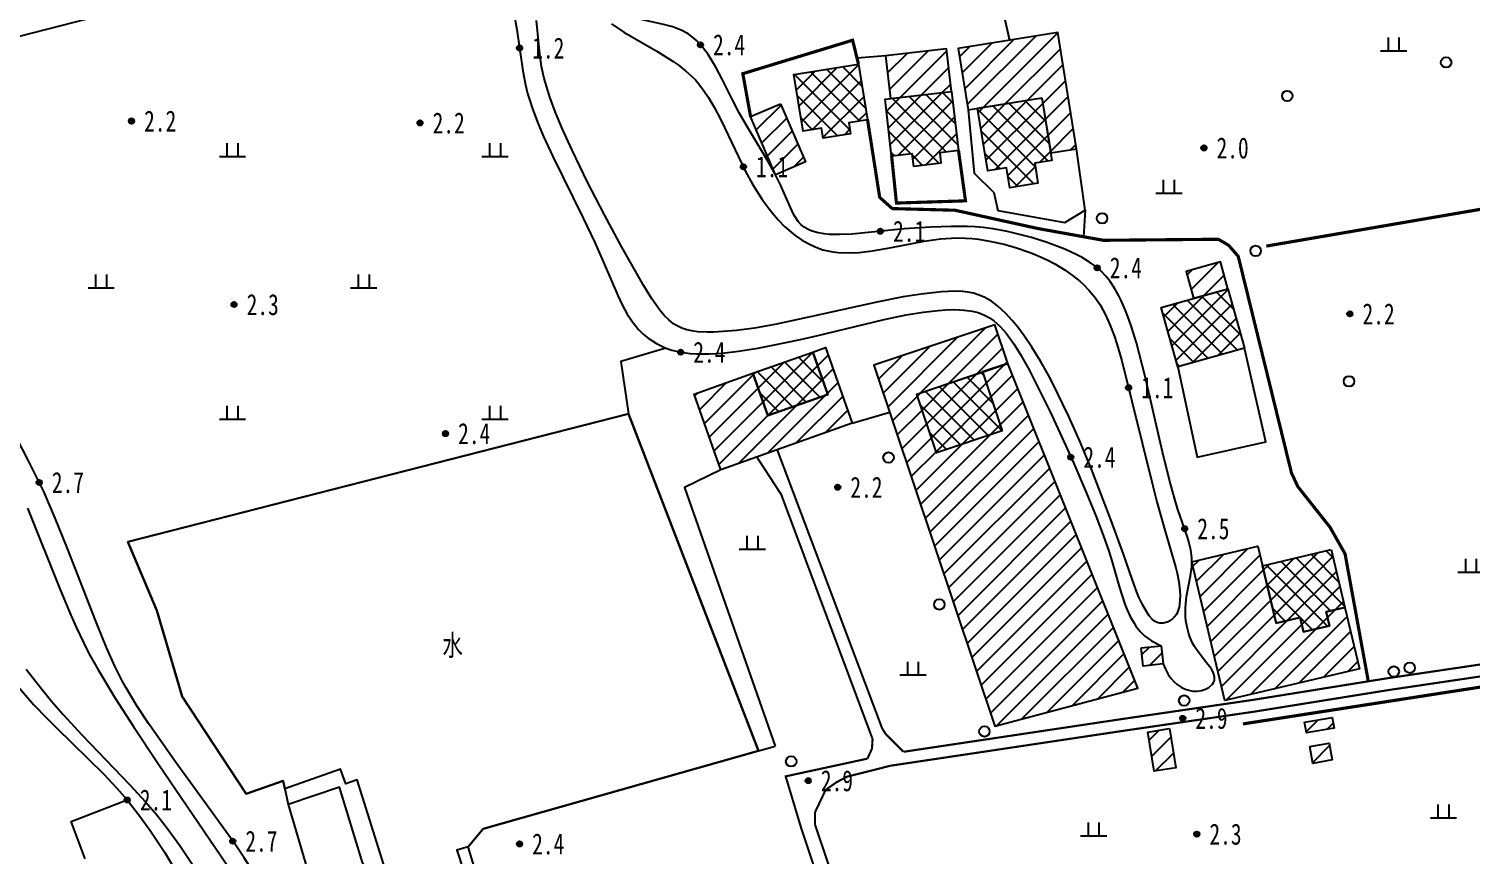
# Model space of a CAD drawing. Header units: metres. Extents: x 494039 to 619385, y 3351420 to 3402703.
# Drawn here: x 585342.3 to 585616.9, y 3394713.4 to 3394870.6 of the extents above; entities that cross this region are included whole.
import ezdxf
from ezdxf.enums import TextEntityAlignment as Align

# ---------------------------------------------------------------- set-up
doc = ezdxf.new("R2010")
doc.units = ezdxf.units.M
for name, pattern in [('2430', [0]), ('2450', [0]), ('4410a', [0]), ('4430', [0]), ('8521', [0]), ('9610', [0])]:
    doc.linetypes.add(name, pattern=pattern)
for name, color, linetype in [('210100', 130, 'Continuous'), ('220200', 130, 'Continuous'), ('261000', 141, 'Continuous'), ('310300', 8, 'Continuous'), ('310500', 8, 'Continuous'), ('330400', 8, 'Continuous'), ('380201', 8, '2430'), ('380202', 8, '2450'), ('420500', 8, 'Continuous'), ('440100', 8, 'Continuous'), ('440300', 8, '4430'), ('510301', 8, 'Continuous'), ('720100', 8, 'Continuous'), ('760201', 8, '8521'), ('810100', 8, '9610'), ('810200', 8, 'Continuous'), ('810302', 8, 'Continuous')]:
    doc.layers.add(name, color=color, linetype=linetype)
pattern_1 = [(45, (0, 0), (-1.767766953, 1.767766953), []), (135, (0, 0), (-1.767766953, -1.767766953), [])]
pattern_2 = [(45, (0, 0), (-1.767766953, 1.767766953), [])]

# ---------------------------------------------------------------- blocks, each defined once
blk = doc.blocks.new('gc170')
at = {"linetype": 'Continuous'}
blk.add_circle((0, 0), 0.5, dxfattribs=at)
blk = doc.blocks.new('p_point')
for radius in [0.25, 0.2, 0.15, 0.1, 0.05]:
    blk.add_circle((0, 0), radius)
blk.add_point((0, 0))
blk = doc.blocks.new('vm')
at = {"linetype": 'Continuous'}
for p, q in [((1.25, 0), (-1.25, 0)), ((-0.5, 0), (-0.5, 1.3)), ((0.5, 1.3), (0.5, 0))]:
    blk.add_line(p, q, dxfattribs=at)
blk = doc.blocks.new('1-3&1-4')
at = {"layer": '310300', "linetype": 'Continuous'}
h = blk.add_hatch(dxfattribs=at)
h.set_pattern_fill('ANSI31', color=8, scale=20, style=0)
h.set_pattern_definition(pattern_2)
h.paths.add_polyline_path([(585535.1603, 3394857.5044), (585536.8603, 3394847.0294), (585541.7816, 3394847.8281), (585538.1885, 3394869.9672), (585519.2407, 3394866.8921), (585521.1338, 3394855.2279)])
h = blk.add_hatch(dxfattribs=at)
h.set_pattern_fill('ANSI31', color=8, scale=20, style=0)
h.set_pattern_definition(pattern_2)
h.paths.add_polyline_path([(585517.9892, 3394858.7253), (585517.0439, 3394866.838), (585505.4216, 3394865.4839), (585506.3668, 3394857.3711)])
h = blk.add_hatch(dxfattribs=at)
h.set_pattern_fill('ANSI31', color=8, scale=20, style=0)
h.set_pattern_definition(pattern_2)
h.paths.add_polyline_path([(585485.4156, 3394856.3865), (585490.1535, 3394845.3161), (585484.4491, 3394842.8748), (585479.7113, 3394853.9453)])
h = blk.add_hatch(dxfattribs=at)
h.set_pattern_fill('ANSI31', color=8, scale=20, style=0)
h.set_pattern_definition(pattern_2)
h.paths.add_polyline_path([(585570.5826, 3394821.1935), (585569.1603, 3394826.2785), (585562.648, 3394824.457), (585564.0702, 3394819.372)])
h = blk.add_hatch(dxfattribs=at)
h.set_pattern_fill('ANSI31', color=8, scale=20, style=0)
h.set_pattern_definition(pattern_2)
h.paths.add_polyline_path([(585528.6818, 3394806.9658), (585526.2155, 3394814.3239), (585503.2042, 3394806.6107), (585526.2109, 3394737.9729), (585553.4187, 3394745.1707), (585528.6818, 3394806.9658), (585523.8695, 3394805.3528), (585527.6228, 3394794.1554), (585515.0945, 3394789.9561), (585511.3413, 3394801.1534)])
h = blk.add_hatch(dxfattribs=at)
h.set_pattern_fill('ANSI31', color=8, scale=20, style=0)
h.set_pattern_definition(pattern_2)
h.paths.add_polyline_path([(585483.0124, 3394797.0442), (585494.3967, 3394801.0677), (585491.5502, 3394809.122), (585494, 3394809.9878), (585499.0823, 3394795.6077), (585474.025, 3394786.7519), (585468.9428, 3394801.132), (585480.1659, 3394805.0985)])
h = blk.add_hatch(dxfattribs=at)
h.set_pattern_fill('ANSI31', color=8, scale=20, style=0)
h.set_pattern_definition(pattern_2)
h.paths.add_polyline_path([(585579.7767, 3394757.5403), (585584.3396, 3394758.6198), (585584.9899, 3394755.8712), (585589.9294, 3394757.0398), (585589.3023, 3394759.6907), (585592.8762, 3394760.5362), (585595.6346, 3394748.8771), (585569.9909, 3394742.8102), (585563.743, 3394769.2188), (585576.3103, 3394772.192)])
h = blk.add_hatch(dxfattribs=at)
h.set_pattern_fill('ANSI31', color=8, scale=20, style=0)
h.set_pattern_definition(pattern_2)
h.paths.add_polyline_path([(585554.0665, 3394752.8232), (585557.8526, 3394753.2595), (585558.2517, 3394749.7958), (585554.4657, 3394749.3595)])
h = blk.add_hatch(dxfattribs=at)
h.set_pattern_fill('ANSI31', color=8, scale=20, style=0)
h.set_pattern_definition(pattern_2)
h.paths.add_polyline_path([(585585.1889, 3394738.6788), (585590.467, 3394739.574), (585590.805, 3394737.5807), (585585.527, 3394736.6855)])
h = blk.add_hatch(dxfattribs=at)
h.set_pattern_fill('ANSI31', color=8, scale=20, style=0)
h.set_pattern_definition(pattern_2)
h.paths.add_polyline_path([(585559.483, 3394737.4708), (585560.6499, 3394730.0298), (585556.5333, 3394729.3842), (585555.3664, 3394736.8253)])
h = blk.add_hatch(dxfattribs=at)
h.set_pattern_fill('ANSI31', color=8, scale=20, style=0)
h.set_pattern_definition(pattern_2)
h.paths.add_polyline_path([(585586.2034, 3394734.0614), (585589.879, 3394734.7175), (585590.4492, 3394731.5233), (585586.7736, 3394730.8672)])
at = {"layer": '310500', "linetype": 'Continuous'}
h = blk.add_hatch(dxfattribs=at)
h.set_pattern_fill('ANSI37', color=8, scale=20, style=0)
h.set_pattern_definition(pattern_1)
h.paths.add_polyline_path([(585500.2516, 3394863.9467), (585501.9792, 3394853.3564), (585498.4078, 3394852.7738), (585498.75, 3394850.6761), (585493.508, 3394849.821), (585493.1994, 3394851.7126), (585489.7256, 3394851.146), (585487.9644, 3394861.9424)])
h = blk.add_hatch(dxfattribs=at)
h.set_pattern_fill('ANSI37', color=8, scale=20, style=0)
h.set_pattern_definition(pattern_1)
h.paths.add_polyline_path([(585517.9892, 3394858.7253), (585519.2986, 3394847.4868), (585515.7224, 3394847.0701), (585515.9567, 3394845.059), (585510.7778, 3394844.4555), (585510.4988, 3394846.8498), (585506.5699, 3394846.392), (585505.305, 3394857.2474)])
h = blk.add_hatch(dxfattribs=at)
h.set_pattern_fill('ANSI37', color=8, scale=20, style=0)
h.set_pattern_definition(pattern_1)
h.paths.add_polyline_path([(585535.1603, 3394857.5044), (585537.0916, 3394845.6042), (585533.8113, 3394845.0718), (585534.4291, 3394841.2655), (585529.0827, 3394840.3978), (585528.465, 3394844.2042), (585524.8522, 3394843.6178), (585522.9208, 3394855.518)])
h = blk.add_hatch(dxfattribs=at)
h.set_pattern_fill('ANSI37', color=8, scale=20, style=0)
h.set_pattern_definition(pattern_1)
h.paths.add_polyline_path([(585570.5826, 3394821.1935), (585573.7548, 3394809.8516), (585561.046, 3394806.297), (585557.8737, 3394817.6389)])
h = blk.add_hatch(dxfattribs=at)
h.set_pattern_fill('ANSI37', color=8, scale=20, style=0)
h.set_pattern_definition(pattern_1)
h.paths.add_polyline_path([(585491.5502, 3394809.122), (585494.3967, 3394801.0677), (585483.0124, 3394797.0442), (585480.1659, 3394805.0985)])
h = blk.add_hatch(dxfattribs=at)
h.set_pattern_fill('ANSI37', color=8, scale=20, style=0)
h.set_pattern_definition(pattern_1)
h.paths.add_polyline_path([(585523.8695, 3394805.3528), (585527.6228, 3394794.1554), (585515.0945, 3394789.9561), (585511.3413, 3394801.1534)])
h = blk.add_hatch(dxfattribs=at)
h.set_pattern_fill('ANSI37', color=8, scale=20, style=0)
h.set_pattern_definition(pattern_1)
h.paths.add_polyline_path([(585590.2659, 3394771.5696), (585592.8762, 3394760.5362), (585589.3023, 3394759.6907), (585589.9294, 3394757.0398), (585584.9899, 3394755.8712), (585584.3396, 3394758.6198), (585579.7767, 3394757.5403), (585577.1895, 3394768.4759)])
at = {"layer": '210100', "color": 141, "linetype": 'Continuous', "flags": 128}
for points, elevation in [([(585453.2513, 3394871.5904), (585455.6109, 3394870.0277), (585461.8529, 3394866.3746), (585465.0053, 3394864.4068), (585465.9052, 3394863.7782), (585467.3386, 3394862.6702), (585468.4117, 3394861.715), (585469.2029, 3394860.9074), (585469.7501, 3394860.2832), (585470.7713, 3394858.9639), (585471.7108, 3394857.5653), (585472.7963, 3394855.7293), (585474.0051, 3394853.4313), (585474.7737, 3394851.8593), (585477.3985, 3394846.2551), (585478.7725, 3394843.4766), (585480.095, 3394841.069), (585481.9091, 3394838.1982), (585483.231, 3394836.3784), (585483.9296, 3394835.5025), (585485.0303, 3394834.2381), (585486.2021, 3394833.0423), (585487.4559, 3394831.9275), (585488.2147, 3394831.3322), (585489.4172, 3394830.503), (585490.6798, 3394829.7681), (585491.9886, 3394829.1452), (585492.6563, 3394828.882), (585493.4438, 3394828.6206), (585494.4134, 3394828.3721), (585495.3923, 3394828.1945), (585496.3794, 3394828.0796), (585498.3749, 3394828.0092), (585500.3936, 3394828.1092), (585502.9421, 3394828.4087), (585506.5429, 3394829.0296), (585512.7625, 3394830.2127), (585515.8774, 3394830.6577), (585517.9508, 3394830.8266), (585518.9856, 3394830.8583), (585520.6355, 3394830.8251), (585521.8694, 3394830.7378), (585523.0998, 3394830.6029), (585525.5473, 3394830.2062), (585527.9721, 3394829.66), (585530.3668, 3394828.9787), (585532.7217, 3394828.1673), (585533.8805, 3394827.7118), (585536.1514, 3394826.6942), (585537.6232, 3394825.9291), (585539.5923, 3394824.7377), (585541.0288, 3394823.72), (585542.39, 3394822.6142), (585543.0371, 3394822.0288), (585544.1359, 3394820.9202), (585545.2399, 3394819.603), (585546.2598, 3394818.1057), (585547.3064, 3394816.1957), (585548.2005, 3394814.1899), (585548.9775, 3394812.1123), (585549.4445, 3394810.6974), (585550.3872, 3394807.4558), (585556.1523, 3394784.2059), (585557.0836, 3394780.6086), (585558.5594, 3394775.2176), (585560.6729, 3394768.1052), (585560.9329, 3394767.0665), (585561.2662, 3394765.391), (585561.4599, 3394763.6937), (585561.4899, 3394762.8347), (585561.4667, 3394761.9678), (585561.3777, 3394761.0694), (585561.2938, 3394760.5987), (585561.0681, 3394759.8203), (585560.7811, 3394759.2167), (585560.3836, 3394758.6719), (585559.7824, 3394758.1461), (585559.195, 3394757.8104), (585558.5657, 3394757.5883), (585558.2467, 3394757.5267), (585557.6223, 3394757.5162), (585557.1104, 3394757.6455), (585556.6033, 3394757.927), (585556.1443, 3394758.3234), (585555.6093, 3394758.9568), (585555.0705, 3394759.7549), (585554.368, 3394760.9723), (585553.6315, 3394762.5022), (585553.2469, 3394763.424), (585552.3501, 3394765.8943), (585550.7019, 3394770.7034), (585548.3865, 3394777.0767), (585544.5978, 3394786.8774), (585542.3844, 3394792.2005), (585540.2831, 3394796.8982), (585539.1871, 3394799.2214), (585537.3591, 3394802.9001), (585536.4027, 3394804.7187), (585534.8988, 3394807.4139), (585533.2864, 3394810.0588), (585531.8312, 3394812.2118), (585530.572, 3394813.8909), (585529.5373, 3394815.1431), (585528.2975, 3394816.4868), (585526.6977, 3394817.9508), (585525.5594, 3394818.7972), (585524.204, 3394819.5846), (585523.2569, 3394819.9897), (585522.1295, 3394820.3266), (585521.466, 3394820.4652), (585520.1059, 3394820.642), (585519.2383, 3394820.694), (585517.3001, 3394820.6832), (585516.0577, 3394820.6078), (585512.2102, 3394820.1792), (585508.7917, 3394819.6366), (585503.7468, 3394818.654), (585490.4806, 3394815.6819), (585484.6584, 3394814.4579), (585480.4531, 3394813.7121), (585477.0392, 3394813.2489), (585475.3088, 3394813.0803), (585472.674, 3394812.9322), (585471.4381, 3394812.918), (585469.6656, 3394812.9992), (585468.8654, 3394813.0925), (585467.5761, 3394813.3503), (585466.5994, 3394813.6677), (585465.4781, 3394814.2245), (585465.0093, 3394814.532), (585464.1251, 3394815.2404), (585463.3032, 3394816.0551), (585462.4102, 3394817.1121), (585460.8953, 3394819.2806), (585459.3953, 3394821.7444), (585455.2315, 3394829.0672), (585451.8988, 3394835.2586), (585448.6938, 3394841.463), (585445.7202, 3394847.5473), (585443.893, 3394851.5812), (585442.5854, 3394854.7365), (585441.523, 3394857.6152), (585441.0978, 3394858.9075), (585440.4433, 3394861.1907), (585439.9328, 3394863.5029), (585439.5802, 3394865.8285), (585438.9353, 3394872.2099)], 1.2211), ([(585342.0235, 3394779.4225), (585348.3183, 3394763.7469), (585350.2891, 3394759.0876), (585351.3179, 3394756.7803), (585352.7583, 3394753.739), (585353.7455, 3394751.8024), (585355.4097, 3394748.7852), (585358.7219, 3394743.2963), (585362.1974, 3394737.8939), (585367.0064, 3394730.6834), (585381.0083, 3394710.0841)], 1.2211), ([(585341.8165, 3394748.7929), (585344.0686, 3394745.8465), (585346.6267, 3394742.7078), (585348.8342, 3394740.1539), (585352.4141, 3394736.2669), (585361.5595, 3394726.7713), (585364.5185, 3394723.5408), (585366.657, 3394721.0538), (585368.8517, 3394718.2878), (585371.0761, 3394715.2221), (585374.2191, 3394710.4731)], 1.1752)]:
    blk.add_lwpolyline(points, dxfattribs=dict(at, elevation=elevation))
at = {"layer": '220200', "color": 141, "linetype": 'Continuous', "const_width": 0.6, "elevation": 2.7575, "flags": 128}
for points in [[(585577.8958, 3394829.3008), (585678.471, 3394846.5673), (585767.7338, 3394865.9311)], [(585573.4536, 3394738.3733), (585676.6525, 3394754.3769), (585776.3701, 3394770.5771)]]:
    blk.add_lwpolyline(points, dxfattribs=at)
at = {"layer": '261000', "color": 141, "linetype": 'Continuous', "flags": 128}
blk.add_lwpolyline([(585390.7147, 3394727.5142), (585383.7025, 3394725.0484), (585371.4987, 3394743.6144), (585366.6501, 3394759.9482), (585361.1765, 3394772.9929), (585385.7363, 3394779.2805), (585456.4607, 3394797.3869), (585481.2062, 3394733.2625), (585428.8188, 3394718.3826), (585425.9245, 3394714.973), (585423.7597, 3394714.3222), (585427.5673, 3394702.7168), (585413.971, 3394698.6503), (585404.8115, 3394727.7555), (585402.6417, 3394726.9691), (585401.6619, 3394729.7407), (585391.0496, 3394725.9918)], close=True, dxfattribs=at)
at = {"layer": '310300', "color": 8, "linetype": 'Continuous', "flags": 128}
for points, elevation in [([(585535.1603, 3394857.5044), (585536.8603, 3394847.0294), (585541.7816, 3394847.8281), (585538.1885, 3394869.9672), (585519.2407, 3394866.8921), (585521.1338, 3394855.2279)], 5.1421), ([(585517.9892, 3394858.7253), (585517.0439, 3394866.838), (585505.4216, 3394865.4839), (585506.3668, 3394857.3711)], 5.1421), ([(585485.4156, 3394856.3865), (585490.1535, 3394845.3161), (585484.4491, 3394842.8748), (585479.7113, 3394853.9453)], 5.1421), ([(585570.5826, 3394821.1935), (585569.1603, 3394826.2785), (585562.648, 3394824.457), (585564.0702, 3394819.372)], 5.6236), ([(585528.6818, 3394806.9658), (585526.2155, 3394814.3239), (585503.2042, 3394806.6107), (585526.2109, 3394737.9729), (585553.4187, 3394745.1707), (585528.6818, 3394806.9658), (585523.8695, 3394805.3528), (585527.6228, 3394794.1554), (585515.0945, 3394789.9561), (585511.3413, 3394801.1534)], 5.1421), ([(585483.0124, 3394797.0442), (585494.3967, 3394801.0677), (585491.5502, 3394809.122), (585494, 3394809.9878), (585499.0823, 3394795.6077), (585474.025, 3394786.7519), (585468.9428, 3394801.132), (585480.1659, 3394805.0985)], 5.1421), ([(585579.7767, 3394757.5403), (585584.3396, 3394758.6198), (585584.9899, 3394755.8712), (585589.9294, 3394757.0398), (585589.3023, 3394759.6907), (585592.8762, 3394760.5362), (585595.6346, 3394748.8771), (585569.9909, 3394742.8102), (585563.743, 3394769.2188), (585576.3103, 3394772.192)], 6.5718), ([(585554.0665, 3394752.8232), (585557.8526, 3394753.2595), (585558.2517, 3394749.7958), (585554.4657, 3394749.3595)], 6.1813), ([(585585.1889, 3394738.6788), (585590.467, 3394739.574), (585590.805, 3394737.5807), (585585.527, 3394736.6855)], 4.3965), ([(585559.483, 3394737.4708), (585560.6499, 3394730.0298), (585556.5333, 3394729.3842), (585555.3664, 3394736.8253)], 6.1813), ([(585586.2034, 3394734.0614), (585589.879, 3394734.7175), (585590.4492, 3394731.5233), (585586.7736, 3394730.8672)], 4.3965)]:
    blk.add_lwpolyline(points, close=True, dxfattribs=dict(at, elevation=elevation))
at = {"layer": '310500', "color": 8, "linetype": 'Continuous', "flags": 128}
blk.add_lwpolyline([(585500.2516, 3394863.9467), (585501.9792, 3394853.3564), (585498.4078, 3394852.7738), (585498.75, 3394850.6761), (585493.508, 3394849.821), (585493.1994, 3394851.7126), (585489.7256, 3394851.146), (585487.9644, 3394861.9424)], close=True, dxfattribs=at)
for points, elevation in [([(585517.9892, 3394858.7253), (585519.2986, 3394847.4868), (585515.7224, 3394847.0701), (585515.9567, 3394845.059), (585510.7778, 3394844.4555), (585510.4988, 3394846.8498), (585506.5699, 3394846.392), (585505.305, 3394857.2474)], 10.5545), ([(585535.1603, 3394857.5044), (585537.0916, 3394845.6042), (585533.8113, 3394845.0718), (585534.4291, 3394841.2655), (585529.0827, 3394840.3978), (585528.465, 3394844.2042), (585524.8522, 3394843.6178), (585522.9208, 3394855.518)], 13.4766), ([(585570.5826, 3394821.1935), (585573.7548, 3394809.8516), (585561.046, 3394806.297), (585557.8737, 3394817.6389)], 10.1007), ([(585491.5502, 3394809.122), (585494.3967, 3394801.0677), (585483.0124, 3394797.0442), (585480.1659, 3394805.0985)], 10.6215), ([(585523.8695, 3394805.3528), (585527.6228, 3394794.1554), (585515.0945, 3394789.9561), (585511.3413, 3394801.1534)], 12.4641), ([(585590.2659, 3394771.5696), (585592.8762, 3394760.5362), (585589.3023, 3394759.6907), (585589.9294, 3394757.0398), (585584.9899, 3394755.8712), (585584.3396, 3394758.6198), (585579.7767, 3394757.5403), (585577.1895, 3394768.4759)], 10.1007)]:
    blk.add_lwpolyline(points, close=True, dxfattribs=dict(at, elevation=elevation))
at = {"layer": '330400', "color": 8, "linetype": 'Continuous', "elevation": 4.4893, "flags": 128}
blk.add_lwpolyline([(585391.6998, 3394723.0356), (585396.0568, 3394708.1959), (585404.5123, 3394691.4664), (585413.9135, 3394695.9664), (585405.821, 3394712.0295), (585401.4656, 3394726.3558)], close=True, dxfattribs=at)
at = {"layer": '380201', "color": 8, "linetype": '2430', "const_width": 0.6, "elevation": 5.1421, "flags": 128}
for points in [[(585500.2516, 3394863.9467), (585499.1389, 3394868.4776), (585478.2362, 3394862.1126), (585479.7113, 3394853.9453)], [(585506.5699, 3394846.392), (585507.4894, 3394837.4906), (585520.6316, 3394837.911), (585519.2986, 3394847.4868)]]:
    blk.add_lwpolyline(points, dxfattribs=at)
at = {"layer": '380202', "color": 8, "linetype": '2450', "flags": 128}
for points, elevation in [([(585521.1338, 3394855.2279), (585522.2848, 3394843.1691), (585526.0405, 3394839.5298), (585526.7883, 3394836.0692), (585539.5522, 3394833.8159), (585543.4096, 3394836.1072), (585541.7653, 3394847.8254)], 5.1421), ([(585481.2062, 3394733.2625), (585456.4607, 3394797.3869), (585361.1765, 3394772.9929), (585366.6501, 3394759.9482), (585371.4987, 3394743.6144), (585383.7025, 3394725.0484), (585390.7147, 3394727.5142), (585391.6998, 3394723.0356)], 5.0179)]:
    blk.add_lwpolyline(points, dxfattribs=dict(at, elevation=elevation))
for points in [[(585561.046, 3394806.297), (585564.7381, 3394789.1424), (585577.8396, 3394792.0458), (585573.7548, 3394809.8516)], [(585434.7264, 3394695.323), (585432.1094, 3394694.7336), (585425.9245, 3394714.973), (585428.8188, 3394718.3826), (585481.2062, 3394733.2625)]]:
    blk.add_lwpolyline(points, dxfattribs=at)
at = {"layer": '420500', "color": 8, "linetype": 'Continuous', "const_width": 0.4, "flags": 128}
for points in [[(585506.3694, 3394730.4211), (585550.5589, 3394737.0432), (585575.6823, 3394740.7181), (585601.337, 3394744.8419), (585631.7159, 3394749.3448), (585668.5182, 3394754.9215), (585708.985, 3394761.4382), (585748.8427, 3394767.9514), (585776.9807, 3394772.2615)], [(585508.8305, 3394733.0675), (585550.229, 3394739.2713), (585575.3406, 3394742.9445), (585600.9931, 3394747.068), (585631.382, 3394751.5723), (585668.1704, 3394757.1469), (585708.6244, 3394763.6615), (585748.4905, 3394770.1762), (585776.6396, 3394774.488)], [(585489.4123, 3394718.3356), (585493.9622, 3394704.8141)], [(585491.9878, 3394719.2022), (585504.6086, 3394681.6954), (585512.4226, 3394659.5464), (585517.2329, 3394647.7488), (585525.5407, 3394629.0404), (585527.6874, 3394622.4722), (585530.5006, 3394606.8318), (585533.7575, 3394595.4959), (585539.346, 3394578.2128), (585543.955, 3394552.0084)]]:
    blk.add_lwpolyline(points, dxfattribs=at)
at = {"layer": '420500', "color": 8, "linetype": 'Continuous', "const_width": 0.4, "elevation": 3.5697, "flags": 128}
for points in [[(585501.9614, 3394731.7662), (585486.393, 3394728.3942), (585489.4123, 3394718.3356)], [(585491.9878, 3394719.2022), (585491.9747, 3394721.5604), (585494.0141, 3394725.834), (585496.0899, 3394727.2851), (585498.0426, 3394728.3219), (585506.3694, 3394730.4211)]]:
    blk.add_lwpolyline(points, dxfattribs=at)
at = {"layer": '440100', "color": 8, "linetype": '4410a', "const_width": 0.4, "flags": 128}
blk.add_lwpolyline([(585480.8901, 3394789.1781), (585485.5403, 3394782.0441), (585502.9459, 3394735.4757), (585502.8176, 3394733.6518), (585501.9614, 3394731.7662)], dxfattribs=at)
at = {"layer": '440100', "color": 8, "linetype": 'Continuous', "const_width": 0.4, "flags": 128}
blk.add_lwpolyline([(585484.7768, 3394790.5518), (585504.7582, 3394737.5376), (585505.4639, 3394736.3974)], dxfattribs=at)
at = {"layer": '440100', "color": 8, "linetype": 'Continuous', "const_width": 0.4, "elevation": 3.5309, "flags": 128}
blk.add_lwpolyline([(585505.4639, 3394736.3974), (585508.8305, 3394733.0675)], dxfattribs=at)
at = {"layer": '440300', "color": 8, "linetype": '4430', "const_width": 0.6, "elevation": 3.5681, "flags": 128}
blk.add_lwpolyline([(585597.3197, 3394746.4775), (585592.8914, 3394770.75), (585590.0317, 3394775.8027), (585583.9181, 3394783.5106), (585582.6926, 3394786.1352), (585572.561, 3394827.3455), (585570.7349, 3394829.4484), (585568.7856, 3394830.6013), (585546.8896, 3394830.4005), (585534.3974, 3394832.6474), (585518.64, 3394836.1225), (585506.6789, 3394836.4391), (585504.2919, 3394838.5816), (585501.9792, 3394853.3564)], dxfattribs=at)
at = {"layer": '760201', "color": 8, "linetype": '8521', "elevation": 2.6013, "flags": 128}
for points in [[(585558.2517, 3394749.7958), (585558.7052, 3394748.7919), (585559.2477, 3394747.7664), (585559.7769, 3394747.0014), (585560.3511, 3394746.3587), (585560.9246, 3394745.8571), (585561.6616, 3394745.3756), (585562.3364, 3394745.0509), (585563.12, 3394744.7872), (585563.9314, 3394744.6343), (585564.7536, 3394744.6075), (585565.5702, 3394744.7242), (585566.3266, 3394744.9854), (585566.943, 3394745.3341), (585567.6371, 3394745.9499), (585567.8571, 3394746.2619), (585568.0086, 3394746.6127), (585568.0657, 3394747.2734), (585567.9314, 3394747.8448), (585567.7849, 3394748.1956), (585567.3727, 3394748.9134), (585566.5462, 3394750.0239), (585564.903, 3394752.0691), (585564.2047, 3394753.1254), (585563.8754, 3394753.7261), (585563.3416, 3394754.9349), (585563.1311, 3394755.5425), (585562.8101, 3394756.7632), (585562.6083, 3394757.9898), (585562.5329, 3394758.8101), (585562.5095, 3394760.4551), (585562.5565, 3394761.279), (585562.7156, 3394762.6504), (585563.4646, 3394766.5497), (585563.7021, 3394768.2876), (585563.743, 3394769.2188), (585563.7161, 3394769.9783), (585563.5173, 3394771.4905), (585563.169, 3394772.996), (585562.8962, 3394773.9345), (585561.0183, 3394779.3835), (585560.0838, 3394782.4493), (585559.453, 3394784.7536), (585558.1184, 3394790.1398), (585554.7496, 3394804.7604), (585553.1624, 3394810.8772), (585552.2385, 3394813.9098), (585551.7225, 3394815.4155), (585551.0956, 3394817.0686), (585550.2882, 3394818.9327), (585549.8422, 3394819.8445), (585549.025, 3394821.3158), (585548.1969, 3394822.5691), (585547.3724, 3394823.6078), (585546.4061, 3394824.5965), (585545.455, 3394825.3949), (585544.265, 3394826.2389), (585542.8298, 3394827.1041), (585541.6892, 3394827.7073), (585539.5365, 3394828.6986), (585536.2097, 3394829.9645), (585533.1905, 3394830.916), (585530.139, 3394831.7225), (585528.6071, 3394832.0688), (585525.9239, 3394832.5679), (585524.0104, 3394832.8229), (585522.4824, 3394832.955), (585520.9566, 3394833.0312), (585517.9037, 3394833.0556), (585514.0621, 3394832.9176), (585508.9584, 3394832.554), (585498.9875, 3394831.5822), (585496.6278, 3394831.4754), (585494.6794, 3394831.5206), (585493.7442, 3394831.608), (585492.5507, 3394831.809), (585491.4322, 3394832.1261), (585490.9064, 3394832.3358), (585489.9342, 3394832.8743), (585489.2852, 3394833.3982), (585488.7467, 3394833.9978), (585487.9625, 3394835.236), (585487.2975, 3394836.6297), (585485.3897, 3394840.9619), (585484.3197, 3394843.1234), (585482.9587, 3394845.5807), (585479.1534, 3394851.9155), (585477.5696, 3394854.6792), (585476.2855, 3394857.1376), (585474.3165, 3394861.0807), (585473.1198, 3394863.3285), (585471.6288, 3394865.7574), (585470.3696, 3394867.4177), (585469.4347, 3394868.4152), (585468.9318, 3394868.8732), (585467.841, 3394869.6917), (585466.5209, 3394870.4054), (585464.9214, 3394871.0047), (585462.8941, 3394871.5183), (585459.1118, 3394872.3312), (585457.8459, 3394872.7233), (585457.2312, 3394872.9657), (585456.2461, 3394873.4565), (585455.373, 3394874.027), (585454.5683, 3394874.7041), (585453.9637, 3394875.3515), (585453.4813, 3394876.001), (585453.1059, 3394876.636), (585452.5098, 3394878.0316), (585452.2215, 3394879.0298), (585452.0608, 3394879.8016), (585451.8805, 3394881.3739), (585451.8907, 3394882.938), (585451.9699, 3394883.6993), (585452.2858, 3394885.1446), (585452.6215, 3394886.0263), (585452.8299, 3394886.4355), (585453.3338, 3394887.1776), (585453.6321, 3394887.5051), (585454.1494, 3394887.9412), (585454.8784, 3394888.3835), (585455.8346, 3394888.8035), (585456.5344, 3394889.0489), (585459.8486, 3394890.0166), (585462.2626, 3394890.6583), (585472.1297, 3394893.194), (585475.2256, 3394894.1089), (585477.1395, 3394894.7521), (585478.9154, 3394895.421), (585481.9911, 3394896.7129), (585485.9079, 3394898.5167), (585496.7213, 3394903.7989), (585501.7566, 3394906.1679), (585511.6488, 3394910.5323), (585519.5499, 3394913.8156), (585527.1595, 3394916.7381), (585544.3477, 3394923.1447), (585550.014, 3394925.386), (585555.975, 3394927.9914), (585562.0364, 3394930.8459), (585565.2898, 3394932.4317), (585570.8759, 3394935.2465), (585574.9518, 3394937.4121), (585578.2244, 3394939.2669), (585580.7952, 3394940.8378), (585582.0463, 3394941.6567), (585584.7228, 3394943.6024), (585586.6064, 3394945.2462), (585588.0154, 3394946.7815), (585588.9911, 3394948.1794), (585589.4898, 3394949.1201), (585589.7775, 3394949.7734), (585590.2608, 3394951.1333), (585590.6406, 3394952.5521), (585591.0566, 3394954.7645), (585591.3307, 3394957.0493), (585591.5339, 3394960.1643), (585591.5997, 3394963.7069), (585591.5765, 3394965.671), (585591.3755, 3394970.2745), (585590.9134, 3394976.179), (585588.2691, 3395001.9221), (585587.7072, 3395008.578), (585587.5388, 3395011.3458), (585587.3665, 3395016.1038), (585587.3751, 3395020.0734), (585587.5374, 3395023.2476), (585587.7951, 3395025.6251), (585587.9828, 3395026.8123), (585588.3707, 3395028.6413), (585588.9453, 3395030.6188), (585589.6649, 3395032.5606), (585590.0752, 3395033.5088), (585590.5185, 3395034.4365), (585591.246, 3395035.7793), (585592.0522, 3395037.0479), (585592.944, 3395038.2212), (585594.1076, 3395039.4359), (585594.9512, 3395040.126), (585595.852, 3395040.738), (585596.8015, 3395041.2832), (585598.3011, 3395041.9968), (585599.3425, 3395042.4144), (585601.5033, 3395043.1387), (585603.7431, 3395043.7469), (585605.4605, 3395044.144), (585608.9596, 3395044.8213), (585614.2888, 3395045.6049), (585617.8456, 3395045.978), (585619.6131, 3395046.1108), (585621.9479, 3395046.2172), (585623.7047, 3395046.237), (585628.6629, 3395046.1782)], [(585115.7124, 3394823.9824), (585118.6592, 3394824.833), (585121.8591, 3394825.6558), (585124.331, 3394826.1489), (585126.3184, 3394826.4134), (585129.2883, 3394826.5699), (585131.4973, 3394826.5228), (585139.3837, 3394825.8652), (585142.5448, 3394825.8177), (585144.714, 3394825.9273), (585146.8751, 3394826.1325), (585150.1039, 3394826.5868), (585152.2496, 3394826.9691), (585154.3908, 3394827.4032), (585158.6626, 3394828.3939), (585163.9879, 3394829.7983), (585170.3649, 3394831.6351), (585187.3439, 3394836.806), (585194.4487, 3394838.901), (585198.1269, 3394839.931), (585205.4924, 3394841.8886), (585212.8741, 3394843.7138), (585218.7979, 3394845.0548), (585221.769, 3394845.6711), (585226.2416, 3394846.5031), (585228.4873, 3394846.8663), (585231.2462, 3394847.2498), (585235.303, 3394847.6777), (585237.3391, 3394847.8373), (585241.4212, 3394848.0549), (585245.5105, 3394848.1363), (585249.6005, 3394848.0678), (585253.1745, 3394847.8625), (585256.2308, 3394847.5543), (585259.4487, 3394847.0684), (585262.1445, 3394846.5157), (585264.5593, 3394845.8874), (585265.7496, 3394845.5234), (585267.6244, 3394844.8638), (585268.7335, 3394844.4162), (585270.3777, 3394843.6679), (585272.3844, 3394842.6241), (585274.7276, 3394841.2359), (585277.0055, 3394839.7231), (585279.2207, 3394838.1048), (585282.4246, 3394835.5094), (585284.4755, 3394833.6804), (585287.2992, 3394830.9102), (585289.352, 3394828.6849), (585291.3208, 3394826.3926), (585293.6884, 3394823.4533), (585296.4232, 3394819.8426), (585299.0677, 3394816.1625), (585302.0595, 3394811.7998), (585305.3652, 3394806.7346), (585307.7582, 3394802.8789), (585310.827, 3394797.6171), (585313.891, 3394792.0265), (585318.0468, 3394784.1186), (585324.491, 3394771.6486), (585329.2751, 3394762.6595), (585331.759, 3394758.2347), (585333.0386, 3394756.0507), (585335.7049, 3394751.7629), (585337.1084, 3394749.6718), (585338.5732, 3394747.6267), (585340.113, 3394745.6377), (585341.2631, 3394744.2594), (585343.2637, 3394742.0246), (585345.7669, 3394739.419), (585347.4779, 3394737.7127), (585353.561, 3394731.8029), (585356.5604, 3394728.8082), (585359.0497, 3394726.1735), (585361.0334, 3394723.9034), (585363.4534, 3394720.8293), (585365.4075, 3394718.0988), (585368.1745, 3394713.8792), (585370.4965, 3394710.0329), (585372.7011, 3394706.1155), (585373.7586, 3394704.1331), (585375.9235, 3394699.813), (585377.7869, 3394695.7585), (585381.6218, 3394686.9565), (585384.0067, 3394681.7127), (585386.8536, 3394675.8212), (585393.7639, 3394661.8233), (585395.728, 3394657.6606), (585399.1604, 3394650.1196), (585402.867, 3394641.6921), (585407.8812, 3394629.8187), (585411.2634, 3394621.2563), (585413.0622, 3394616.3171), (585414.1806, 3394613.0888), (585419.0435, 3394598.4969), (585421.5539, 3394591.2376), (585423.9698, 3394584.865), (585425.2889, 3394581.7267), (585426.3473, 3394579.4028), (585427.1699, 3394577.7139), (585428.8138, 3394574.5645), (585431.1792, 3394570.374), (585434.5912, 3394564.7235), (585441.5517, 3394553.4747), (585443.5391, 3394550.0959), (585446.0245, 3394545.6292), (585450.0781, 3394537.8556), (585453.3065, 3394531.2941), (585457.0012, 3394523.3214), (585459.036, 3394518.6045), (585460.1248, 3394515.9185), (585461.2129, 3394512.9927), (585462.0225, 3394510.4874), (585462.6347, 3394508.1815), (585462.9743, 3394506.5485), (585463.1752, 3394505.3124), (585463.8307, 3394499.7879), (585464.1232, 3394497.8374), (585464.3834, 3394496.5248), (585464.9507, 3394494.2753), (585465.6905, 3394491.8977), (585466.4732, 3394489.7086), (585468.8742, 3394483.6504), (585471.3618, 3394476.9849)]]:
    blk.add_lwpolyline(points, dxfattribs=at)
at = {"layer": '760201', "color": 8, "linetype": '8521', "flags": 128}
blk.add_lwpolyline([(585501.3592, 3394476.4375), (585500.4802, 3394478.9415), (585499.626, 3394481.6294), (585499.3471, 3394482.6457), (585498.9223, 3394484.5263), (585498.6438, 3394486.0987), (585498.4795, 3394487.3366), (585498.2359, 3394490.1475), (585497.9629, 3394494.5421), (585497.8254, 3394496.104), (585497.5362, 3394498.2715), (585497.1534, 3394500.1028), (585496.7836, 3394501.3742), (585496.5158, 3394502.1409), (585495.8924, 3394503.647), (585495.1606, 3394505.1093), (585494.3269, 3394506.5175), (585493.3939, 3394507.8592), (585492.89, 3394508.5007), (585492.1187, 3394509.3852), (585490.9062, 3394510.5925), (585487.7722, 3394513.3677), (585486.2184, 3394514.8777), (585485.569, 3394515.5993), (585484.3608, 3394517.1073), (585482.7266, 3394519.5005), (585481.484, 3394521.5882), (585480.0915, 3394524.1808), (585478.3404, 3394527.7597), (585477.2795, 3394530.0618), (585474.1943, 3394537.133), (585473.9225, 3394537.9997), (585473.8626, 3394538.3386), (585473.856, 3394538.9417), (585473.9937, 3394539.4643), (585474.2661, 3394539.9572), (585474.6861, 3394540.4605), (585475.2933, 3394540.9966), (585475.8826, 3394541.4121), (585476.8339, 3394541.9514), (585477.3975, 3394542.2118), (585478.624, 3394542.6713), (585480.567, 3394543.2398), (585484.1055, 3394544.1187), (585489.1773, 3394545.2075), (585495.7673, 3394546.5452), (585500.8529, 3394547.6749), (585503.7068, 3394548.4128), (585506.4957, 3394549.2629), (585507.8565, 3394549.7453), (585509.8421, 3394550.563), (585511.1202, 3394551.1856), (585512.3534, 3394551.8843), (585513.5328, 3394552.6737), (585514.0992, 3394553.1077), (585517.2721, 3394556.0128), (585518.4543, 3394556.8555), (585519.7087, 3394557.5812), (585521.354, 3394558.3663), (585522.3716, 3394558.7915), (585526.9026, 3394560.4946), (585528.9837, 3394561.3475), (585531.0028, 3394562.3506), (585532.2925, 3394563.1463), (585532.915, 3394563.5934), (585534.0151, 3394564.5234), (585534.956, 3394565.5796), (585535.5053, 3394566.5273), (585535.7263, 3394567.2112), (585535.8008, 3394567.8447), (585535.7748, 3394568.326), (585535.7197, 3394568.6342), (585535.5327, 3394569.1759), (585535.1513, 3394569.7044), (585534.7945, 3394569.9468), (585534.5491, 3394570.0502), (585533.9581, 3394570.1889), (585533.5179, 3394570.2339), (585532.657, 3394570.2586), (585530.8449, 3394570.1945), (585529.098, 3394570.0059), (585527.9629, 3394569.8234), (585525.7474, 3394569.3507), (585523.3175, 3394568.6906), (585519.8694, 3394567.5915), (585502.2803, 3394561.5223), (585499.6644, 3394560.6579), (585495.0422, 3394559.2219), (585491.0093, 3394558.1205), (585488.2632, 3394557.4927), (585486.8665, 3394557.223), (585485.2079, 3394556.9622), (585484.5518, 3394556.9023), (585483.4828, 3394556.92), (585482.7321, 3394557.0657), (585482.2253, 3394557.254), (585481.4683, 3394557.6721), (585480.636, 3394558.2692), (585479.2521, 3394559.41), (585478.375, 3394560.2092), (585476.7093, 3394561.8831), (585474.3795, 3394564.5371), (585472.1906, 3394567.3099), (585468.7372, 3394572.0918), (585465.7578, 3394576.4944), (585462.3146, 3394581.8156), (585459.5697, 3394586.2529), (585457.3802, 3394590.0011), (585455.7282, 3394593.0547), (585454.0341, 3394596.5832), (585453.5233, 3394597.7902), (585452.7515, 3394599.8474), (585452.4469, 3394600.7825), (585452.0122, 3394602.3831), (585451.8771, 3394603.0469), (585451.7236, 3394604.2766), (585451.7193, 3394605.3052), (585451.8003, 3394606.023), (585452.1, 3394607.2486), (585452.3169, 3394607.8487), (585452.8663, 3394609.0223), (585453.5477, 3394610.1582), (585454.7658, 3394611.783), (585455.8369, 3394612.972), (585456.485, 3394613.6179), (585457.7685, 3394614.7691), (585459.4604, 3394616.0793), (585461.2094, 3394617.2535), (585463.0038, 3394618.321), (585465.4521, 3394619.6165), (585469.5341, 3394621.4983), (585473.1634, 3394622.9754), (585482.8857, 3394626.6212), (585484.5562, 3394627.2978), (585487.0235, 3394628.3837), (585489.0295, 3394629.3806), (585491.3509, 3394630.7335), (585493.253, 3394632.0904), (585493.7677, 3394632.5167), (585494.5446, 3394633.2704), (585495.0611, 3394633.9192), (585495.4777, 3394634.645), (585495.7202, 3394635.292), (585495.827, 3394635.746), (585495.9027, 3394636.551), (585495.8838, 3394636.9477), (585495.7584, 3394637.5694), (585495.5654, 3394638.0076), (585495.293, 3394638.3594), (585494.9189, 3394638.6378), (585494.3848, 3394638.8664), (585494.0223, 3394638.9636), (585493.2132, 3394639.0904), (585492.2921, 3394639.1498), (585490.947, 3394639.1064), (585489.6385, 3394638.9305), (585488.783, 3394638.7528), (585487.1033, 3394638.2852), (585484.84, 3394637.4791), (585482.0126, 3394636.3682), (585477.296, 3394634.6189), (585470.776, 3394632.368), (585466.6109, 3394630.9853), (585452.5877, 3394626.5139), (585449.2999, 3394625.5556), (585447.2287, 3394625.0692), (585445.5619, 3394624.7921), (585443.8853, 3394624.6536), (585442.4093, 3394624.6791), (585440.9533, 3394624.8642), (585439.6095, 3394625.1846), (585438.2483, 3394625.6792), (585437.1851, 3394626.2148), (585435.8693, 3394627.0787), (585435.249, 3394627.5659), (585434.0725, 3394628.6331), (585432.4393, 3394630.4225), (585431.1722, 3394632.0449), (585430.4442, 3394633.0616), (585428.1459, 3394636.6059), (585425.5525, 3394640.9935), (585402.5325, 3394680.751), (585392.911, 3394697.2435), (585390.1812, 3394701.8489), (585386.61, 3394707.7328), (585383.3155, 3394712.8879), (585381.5074, 3394715.5504), (585378.2499, 3394720.1505), (585370.1826, 3394731.2181), (585366.4483, 3394736.457), (585365.0837, 3394738.4409), (585362.8843, 3394741.7881), (585360.8297, 3394745.2143), (585360.0788, 3394746.5945), (585358.7001, 3394749.3638), (585357.1082, 3394752.8974), (585355.0272, 3394757.9253), (585349.6599, 3394771.7327), (585347.3377, 3394777.5206), (585345.1292, 3394782.5819), (585342.1356, 3394788.694), (585338.976, 3394794.7263), (585334.5064, 3394802.957), (585329.9343, 3394811.1251), (585326.9406, 3394816.264), (585323.6573, 3394821.5513), (585316.4508, 3394832.3994), (585313.6596, 3394836.686), (585312.4488, 3394838.6208), (585310.6896, 3394841.5786), (585309.7376, 3394843.2905), (585308.6002, 3394845.5095), (585307.6771, 3394847.5718), (585307.0513, 3394849.2498), (585306.5605, 3394850.9521), (585306.2179, 3394852.897), (585306.1439, 3394854.3659), (585306.2312, 3394855.7269), (585306.4548, 3394856.9941), (585306.6213, 3394857.6234), (585307.2116, 3394859.164), (585307.8891, 3394860.28), (585308.3549, 3394860.8092), (585308.7229, 3394861.1279), (585309.3109, 3394861.5043), (585309.692, 3394861.6908), (585310.7123, 3394862.0609), (585311.4258, 3394862.2572), (585331.7287, 3394867.0872), (585338.0341, 3394868.6434), (585361.0993, 3394874.4939), (585372.4825, 3394877.3039), (585399.5365, 3394883.7891), (585403.8755, 3394884.8062), (585408.7895, 3394885.8742), (585410.9751, 3394886.2945), (585414.2458, 3394886.8218), (585416.9567, 3394887.1259), (585419.1098, 3394887.245), (585421.2434, 3394887.217), (585423.3507, 3394886.9976), (585424.9089, 3394886.6735), (585426.5953, 3394886.1197), (585427.7241, 3394885.6017), (585428.7208, 3394885.0174), (585429.5768, 3394884.3857), (585430.1994, 3394883.8195), (585430.923, 3394883.0172), (585431.6069, 3394882.0898), (585432.2532, 3394881.0255), (585433.039, 3394879.3923), (585433.3699, 3394878.5507), (585433.9309, 3394876.8269), (585434.3837, 3394875.0594), (585434.6686, 3394873.7116), (585435.2093, 3394870.5163), (585436.3392, 3394862.6749), (585436.8694, 3394859.9557), (585437.2666, 3394858.3631), (585437.6738, 3394856.978), (585438.1258, 3394855.6099), (585439.1361, 3394852.914), (585440.2521, 3394850.2576), (585442.0558, 3394846.3202), (585447.8307, 3394834.6013), (585450.0524, 3394829.9894), (585451.8651, 3394825.9551), (585454.4177, 3394819.9218), (585455.3519, 3394817.9769), (585456.2343, 3394816.3757), (585457.2225, 3394814.8601), (585458.3505, 3394813.4576), (585459.2756, 3394812.5326), (585460.2321, 3394811.7492), (585461.8005, 3394810.7334), (585463.4747, 3394809.9324), (585464.7121, 3394809.5047), (585466.4575, 3394809.0951), (585468.2338, 3394808.8589), (585469.432, 3394808.7805), (585471.8548, 3394808.7762), (585474.3045, 3394808.9317), (585477.3919, 3394809.2896), (585481.1176, 3394809.8861), (585483.6057, 3394810.3536), (585489.1879, 3394811.5345), (585492.2613, 3394812.24), (585505.1608, 3394815.3457), (585509.3083, 3394816.2096), (585512.5724, 3394816.7511), (585515.4174, 3394817.0741), (585516.8631, 3394817.1692), (585518.5976, 3394817.2077), (585520.3938, 3394817.128), (585521.8735, 3394816.9284), (585523.0333, 3394816.6493), (585524.2509, 3394816.1858), (585525.1751, 3394815.6761), (585526.0402, 3394815.063), (585527.2424, 3394813.981), (585528.3487, 3394812.7423), (585529.8644, 3394810.67), (585531.0986, 3394808.6875), (585532.8028, 3394805.6117), (585534.292, 3394802.7299), (585536.7225, 3394797.7616), (585539.6576, 3394791.4372), (585541.2311, 3394787.927), (585543.6778, 3394782.2755), (585545.4418, 3394777.9697), (585546.8407, 3394774.2975), (585547.8893, 3394771.2709), (585548.4838, 3394769.3769), (585549.8763, 3394764.553), (585550.9846, 3394761.1878), (585551.3659, 3394760.2222), (585552.0756, 3394758.6819), (585552.7269, 3394757.5285), (585553.086, 3394756.9835), (585553.8829, 3394755.9688), (585554.8022, 3394755.0713), (585555.3151, 3394754.6736), (585556.0645, 3394754.199), (585557.8526, 3394753.2595)], dxfattribs=at)
at = {"layer": '810100', "color": 8, "linetype": '9610', "flags": 128}
for points, elevation in [([(585505.4216, 3394865.4839), (585499.9768, 3394865.066)], 3.5681), ([(585543.4096, 3394836.1072), (585543.0969, 3394831.0827)], 3.5681), ([(585463.5696, 3394809.8948), (585454.99, 3394807.3197), (585456.4607, 3394797.3869)], 3.5681), ([(585499.0823, 3394795.6077), (585506.1942, 3394797.6905)], 3.5681), ([(585474.025, 3394786.7519), (585467.1188, 3394783.3406), (585484.3826, 3394734.1253)], 3.5681), ([(585481.2062, 3394733.2625), (585484.3826, 3394734.1253)], 3.5681), ([(585353.0409, 3394712.6909), (585350.3622, 3394719.7926), (585361.0334, 3394723.9034)], 3.464)]:
    blk.add_lwpolyline(points, dxfattribs=dict(at, elevation=elevation))
at = {"layer": '810200', "color": 8, "linetype": 'Continuous', "const_width": 0.4, "flags": 128}
blk.add_lwpolyline([(585529.0301, 3394868.4808), (585521.463, 3394901.9391), (585532.9911, 3394906.0634), (585530.0391, 3394917.7894)], dxfattribs=at)
at = {"layer": '510301', "color": 8, "linetype": 'Continuous', "xscale": 2, "yscale": 2}
for p in [(585612.1295, 3394864.2559, 2.7429), (585581.8908, 3394857.873, 2.7429), (585546.6283, 3394834.5819, 2.7429), (585575.8696, 3394828.3969, 2.7429), (585593.6453, 3394803.557, 2.7429), (585505.981, 3394789.0638, 3.6757), (585515.6562, 3394761.1089, 3.6757), (585602.1727, 3394748.3426, 3.6757), (585605.2039, 3394749.0547, 3.6757), (585562.2659, 3394742.8265, 3.6757), (585524.2283, 3394736.937, 3.6757), (585487.4548, 3394731.2405, 3.6757)]:
    blk.add_blockref('gc170', p, dxfattribs=at)
at = {"layer": '720100', "color": 8, "linetype": 'Continuous', "xscale": 2, "yscale": 2, "zscale": 2}
for p in [(585435.734, 3394866.9814, 1.2181), (585470.167, 3394867.6136, 2.3912), (585361.8426, 3394853.0916, 2.2015), (585416.7707, 3394852.7332, 2.2055), (585566.0225, 3394847.982, 1.9866), (585478.3488, 3394844.3958, 1.1), (585504.4402, 3394832.1185, 2.0721), (585545.6997, 3394825.1729, 2.447), (585381.3662, 3394818.1719, 2.2777), (585593.8151, 3394816.4037, 2.1748), (585466.4038, 3394809.1088, 2.3912), (585551.682, 3394802.3524, 1.1), (585421.6307, 3394793.622, 2.3583), (585540.6761, 3394789.1377, 2.447), (585344.2779, 3394784.311, 2.6666), (585496.3074, 3394783.4087, 2.2182), (585562.3523, 3394775.5178, 2.4846), (585561.9958, 3394739.438, 2.9093), (585490.6896, 3394727.5687, 2.9373), (585361.0334, 3394723.9034, 2.1411), (585564.6754, 3394717.4002, 2.2838), (585381.1173, 3394716.05, 2.6666), (585435.7255, 3394715.5312, 2.3581)]:
    blk.add_blockref('p_point', p, dxfattribs=at)
at = {"layer": '810302', "color": 8, "linetype": 'Continuous', "xscale": 2, "yscale": 2}
for p in [(585602.1385, 3394866.3979, 2.3659), (585381.0723, 3394846.3101), (585431.0723, 3394846.3101), (585559.3551, 3394839.3183, 2.3659), (585356.0723, 3394821.3101), (585406.0723, 3394821.3101), (585381.0723, 3394796.3101), (585431.0723, 3394796.3101), (585480.0671, 3394771.5649, 3.8025), (585616.8781, 3394767.1891, 2.3659), (585510.634, 3394747.6195, 3.8025), (585611.6403, 3394720.4572, 2.3659), (585545.0249, 3394717.0056, 2.3659)]:
    blk.add_blockref('vm', p, dxfattribs=at)
at = {"color": 8, "width": 0.75}
blk.add_text('水', height=4, dxfattribs=at).set_placement((585422.9776, 3394753.3376, 2.5573), align=Align.MIDDLE_CENTER)
at = {"layer": '720100', "color": 8, "width": 0.75}
for s, p in [('1.2', (585438.134, 3394866.9814, 1.2181)), ('2.4', (585472.567, 3394867.6136, 2.3912)), ('2.2', (585364.2426, 3394853.0916, 2.2015)), ('2.2', (585419.1707, 3394852.7332, 2.2055)), ('2.0', (585568.4225, 3394847.982, 1.9866)), ('1.1', (585480.7488, 3394844.3958, 1.1)), ('2.1', (585506.8402, 3394832.1185, 2.0721)), ('2.4', (585548.0997, 3394825.1729, 2.447)), ('2.3', (585383.7662, 3394818.1719, 2.2777)), ('2.2', (585596.2151, 3394816.4037, 2.1748)), ('2.4', (585468.8038, 3394809.1088, 2.3912)), ('1.1', (585554.082, 3394802.3524, 1.1)), ('2.4', (585424.0307, 3394793.622, 2.3583)), ('2.4', (585543.0761, 3394789.1377, 2.447)), ('2.7', (585346.6779, 3394784.311, 2.6666)), ('2.2', (585498.7074, 3394783.4087, 2.2182)), ('2.5', (585564.7523, 3394775.5178, 2.4846)), ('2.9', (585564.3958, 3394739.438, 2.9093)), ('2.9', (585493.0896, 3394727.5687, 2.9373)), ('2.1', (585363.4334, 3394723.9034, 2.1411)), ('2.7', (585383.5173, 3394716.05, 2.6666)), ('2.4', (585438.1255, 3394715.5312, 2.3581)), ('2.3', (585567.0754, 3394717.4002, 2.2838))]:
    blk.add_text(s, height=4, dxfattribs=at).set_placement(p, align=Align.MIDDLE_LEFT)

msp = doc.modelspace()

# ---------------------------------------------------------------- block references
msp.add_blockref('1-3&1-4', (0, 0))

doc.saveas('drawing.dxf')
